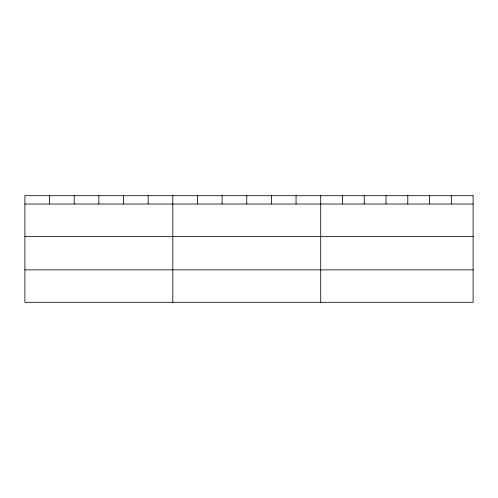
<?xml version="1.0" encoding="UTF-8"?>
<svg xmlns="http://www.w3.org/2000/svg" width="498" height="498" viewBox="0 0 498 498"><rect width="100%" height="100%" fill="white"/><g stroke="black" fill="none" stroke-linecap="round" stroke-linejoin="round"><path stroke-width="0.75" d="M24.9 204.024L473.1 204.024M24.9 236.457L473.1 236.457M24.9 269.866L473.1 269.866M451.331 195.702L451.331 204.024M429.562 195.702L429.562 204.024M407.794 195.702L407.794 204.024M386.018 195.702L386.018 204.024M364.25 195.702L364.25 204.024M342.481 195.702L342.481 204.024M320.712 195.702L320.712 302.298M296.061 195.702L296.061 204.024M271.41 195.702L271.41 204.024M246.759 195.702L246.759 204.024M222.108 195.702L222.108 204.024M197.457 195.702L197.457 204.024M172.806 195.702L172.806 302.298M148.155 195.702L148.155 204.024M123.504 195.702L123.504 204.024M98.853 195.702L98.853 204.024M74.202 195.702L74.202 204.024M49.551 195.702L49.551 204.024M473.1 195.702L24.9 195.702L24.9 302.298L473.1 302.298L473.1 195.702"/></g></svg>
